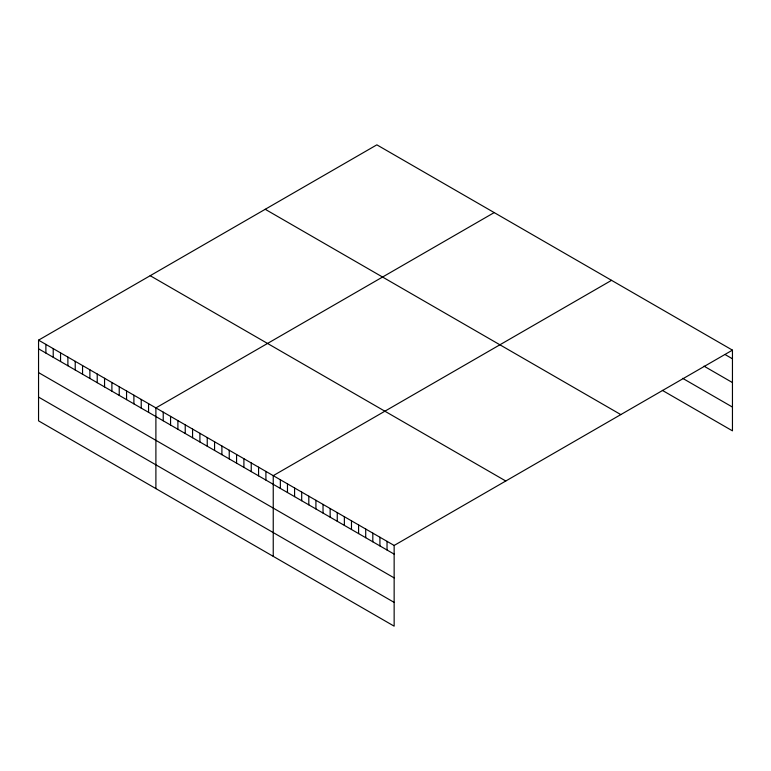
<?xml version="1.0" encoding="UTF-8"?>
<svg xmlns="http://www.w3.org/2000/svg" width="771" height="771" viewBox="0 0 771 771"><rect width="100%" height="100%" fill="white"/><g stroke="black" fill="none" stroke-linecap="round" stroke-linejoin="round"><path stroke-width="1.16" d="M38.55 340.156L394.145 545.454L394.145 626.158L38.55 420.86L38.55 340.156L376.855 144.842L732.45 350.14L732.45 430.844L662.347 390.367M494.201 212.584L155.896 407.907L155.896 488.612M611.548 280.336L273.242 475.659L273.242 556.363M394.145 545.454L732.45 350.14M725.338 354.689L732.45 358.794M704 366.148L732.45 382.57M682.663 378.33L732.45 407.069M265.214 209.288L620.809 414.596M150.191 275.7L505.786 481.008M38.55 348.81L394.145 554.118M38.55 372.586L394.145 577.893M38.55 397.084L394.145 602.382M387.032 541.348L387.032 550.012M379.92 537.242L379.92 545.907M372.817 533.137L372.817 541.801M365.705 529.031L365.705 537.686M358.592 524.926L358.592 533.58M351.48 520.82L351.48 529.475M344.367 516.715L344.367 525.369M337.255 512.609L337.255 521.263M330.142 508.503L330.142 517.158M323.03 504.398L323.03 513.052M315.917 500.292L315.917 508.947M308.805 496.187L308.805 504.841M301.692 492.081L301.692 500.736M294.58 487.976L294.58 496.63M287.467 483.87L287.467 492.524M280.355 479.764L280.355 488.419M265.908 471.418L265.908 480.073M258.574 467.187L258.574 475.842M251.24 462.947L251.24 471.611M243.906 458.716L243.906 467.371M236.572 454.485L236.572 463.14M229.238 450.245L229.238 458.909M221.903 446.014L221.903 454.668M214.569 441.783L214.569 450.437M207.235 437.543L207.235 446.207M199.901 433.312L199.901 441.966M192.567 429.081L192.567 437.735M185.233 424.84L185.233 433.495M177.899 420.609L177.899 429.264M170.564 416.369L170.564 425.033M163.23 412.138L163.23 420.793M148.562 403.667L148.562 412.331M141.228 399.436L141.228 408.09M133.894 395.205L133.894 403.859M126.56 390.964L126.56 399.629M119.226 386.734L119.226 395.388M111.891 382.503L111.891 391.157M104.557 378.262L104.557 386.917M97.223 374.031L97.223 382.686M89.889 369.791L89.889 378.455M82.555 365.56L82.555 374.214M75.221 361.329L75.221 369.984M67.887 357.089L67.887 365.753M60.552 352.858L60.552 361.512M53.218 348.627L53.218 357.281M45.884 344.386L45.884 353.051"/></g></svg>
